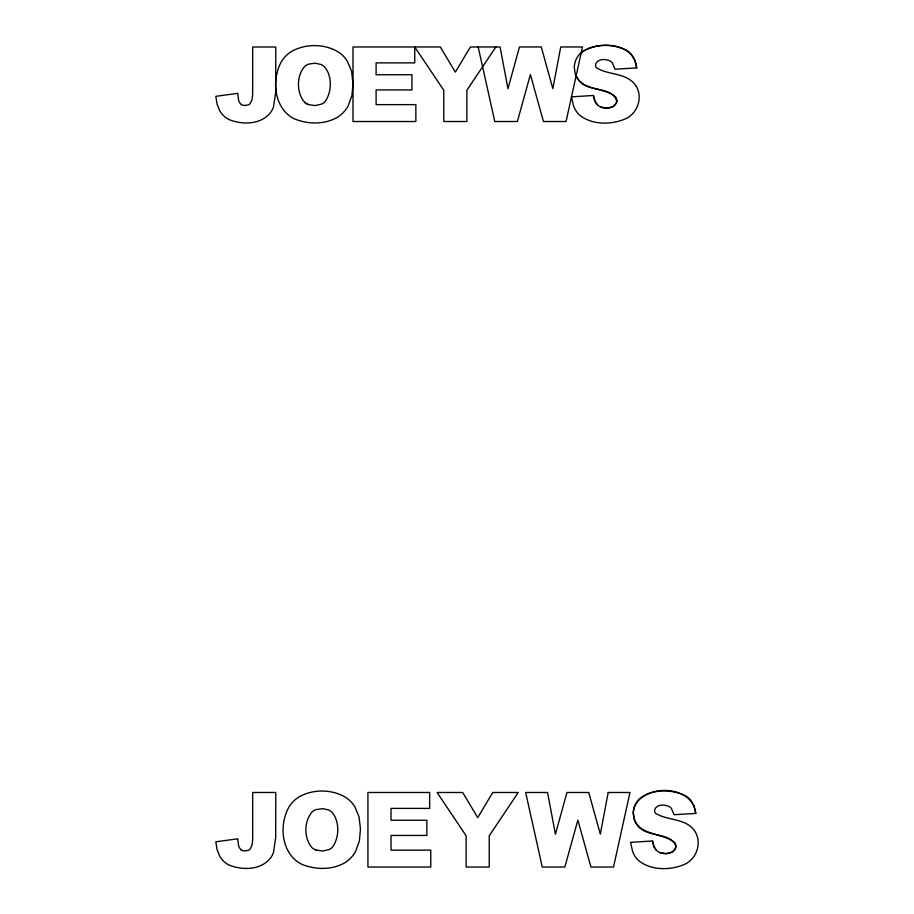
<?xml version="1.0" encoding="UTF-8"?>
<svg xmlns="http://www.w3.org/2000/svg" width="914" height="914" viewBox="0 0 914 914"><rect width="100%" height="100%" fill="white"/><g stroke="black" fill="none" stroke-linecap="round" stroke-linejoin="round"><path stroke-width="1.37" d="M633.345 813.026L633.402 811.598A18.851 18.851 0 0 1 634.179 807.439C644.039 782.978 693.12 784.852 695.737 813.437L674.029 814.705L671.367 808.342A8.032 8.032 0 0 0 670.396 807.382A8.637 8.637 0 0 0 668.877 806.376C664.832 804.628 659.028 804.137 655.795 807.69A5.13 5.13 0 0 0 654.641 810.947A3.793 3.793 0 0 0 655.452 813.22C667.037 820.806 684.62 817.916 693.966 829.946A17.64 17.64 0 0 1 695.211 831.74A21.285 21.285 0 0 1 698.159 842.011A24.118 24.118 0 0 1 694.24 856.007A24.301 24.301 0 0 1 686.494 863.422C671.71 870.688 650.848 871.065 637.949 860.051A27.534 27.534 0 0 1 632.614 851.482L630.546 842.365L652.47 840.994L653.933 846.672L656.298 850.191A11.117 11.117 0 0 0 659.691 852.522L666.146 853.642L672.053 852.122A7.952 7.952 0 0 0 673.138 851.345L674.966 849.175A6.421 6.421 0 0 0 675.812 845.976C669.813 830.689 644.473 838.824 636.43 823.583A17.412 17.412 0 0 1 634.259 819.15L633.345 813.026C633.573 835.842 661.953 832.071 674.818 842.594A6.307 6.307 0 0 1 675.823 845.976L675.766 846.73A6.307 6.307 0 0 1 675.138 848.843C672.258 854.236 664.764 854.567 659.691 852.522M616.71 101.214C612.163 84.842 585.2 93.605 577.362 78.078A17.412 17.412 0 0 1 575.203 73.634L574.289 67.51A19.685 19.685 0 0 1 577.225 57.308L577.625 56.657A19.308 19.308 0 0 1 581.178 52.612C598.236 40.262 634.213 42.158 636.681 67.922L614.973 69.19L612.3 62.826A8.032 8.032 0 0 0 611.329 61.866A8.637 8.637 0 0 0 609.809 60.872C605.776 59.113 599.972 58.622 596.739 62.186A5.13 5.13 0 0 0 595.585 65.431A3.793 3.793 0 0 0 596.396 67.705C607.97 75.291 625.564 72.4 634.91 84.431A17.64 17.64 0 0 1 636.144 86.224M495.845 46.968L466.86 90.292L466.86 121.516L443.781 121.516L443.781 90.292L414.739 46.968L414.739 62.883L376.1 62.883L376.1 74.731L411.94 74.731L411.94 89.938L376.1 89.938L376.1 104.63L415.859 104.63L415.859 121.516L353.01 121.516L353.01 46.968L440.331 46.968L455.343 72.115L470.402 46.968L500.072 46.968L507.956 88.704L519.483 46.968L541.282 46.968L552.833 88.647L560.728 46.968L582.492 46.968L566.052 121.516L543.464 121.516L530.394 74.582L517.37 121.516L494.782 121.516L478.193 46.968M581.784 52.098C594.98 43.232 614.071 43.529 627.758 51.013A19.034 19.034 0 0 1 631.848 54.943L634.762 60.107L636.681 67.922M616.756 100.46A6.421 6.421 0 0 1 615.91 103.67L614.082 105.83A7.952 7.952 0 0 1 612.997 106.618L607.09 108.138L600.624 107.018A11.117 11.117 0 0 1 597.242 104.676L594.877 101.168L593.403 95.479L571.49 96.85L573.558 105.978A27.534 27.534 0 0 0 578.893 114.536C591.804 125.549 612.643 125.172 627.438 117.917A24.301 24.301 0 0 0 635.173 110.491A24.118 24.118 0 0 0 639.149 96.507A21.285 21.285 0 0 0 636.201 86.202M245.215 105.487L248.197 104.939A5.678 5.678 0 0 0 250.128 103.59L251.978 99.912L252.652 94.576L252.687 47.002L275.765 47.002L275.697 92.074L273.503 106.915A19.891 19.891 0 0 1 270.647 112.353C261.027 124.921 242.084 125.081 228.626 119.38A22.244 22.244 0 0 1 219.783 110.868L217.121 104.287L215.818 96.336L237.834 93.331A53.241 53.241 0 0 0 237.88 95.09L238.703 100.654A8.112 8.112 0 0 0 241.433 104.539M308.681 104.642L315.33 105.567L321.705 104.059A12.739 12.739 0 0 0 324.836 101.888C331.976 92.36 332.399 76.216 324.619 66.893A13.459 13.459 0 0 0 320.734 64.391L315.113 63.192L308.646 64.117A13.276 13.276 0 0 0 304.705 66.436C296.353 75.702 296.342 93.045 304.682 102.334A13.196 13.196 0 0 0 307.949 104.356L308.681 104.642A13.253 13.253 0 0 1 304.682 102.334M316.13 850.1L322.791 851.025L329.166 849.517A12.739 12.739 0 0 0 332.296 847.347C339.437 837.818 339.859 821.675 332.079 812.352A13.459 13.459 0 0 0 328.183 809.85L322.562 808.662L316.095 809.587A13.276 13.276 0 0 0 312.165 811.895C303.814 821.172 303.791 838.504 312.131 847.792A13.253 13.253 0 0 0 316.13 850.1L315.41 849.814M600.624 107.018C605.708 109.052 613.203 108.732 616.082 103.328A6.307 6.307 0 0 0 615.739 97.101C604.531 86.91 583.155 91.491 575.911 75.485M597.242 104.676L594.877 101.168L593.403 95.479M656.298 850.191L653.933 846.672L652.47 840.994M695.737 813.437L693.817 805.622L690.915 800.458A19.034 19.034 0 0 0 686.814 796.528C672.933 788.988 653.339 788.611 640.234 798.116A19.308 19.308 0 0 0 636.67 802.161L636.27 802.812A19.685 19.685 0 0 0 633.299 813.026M241.387 850.089A6.741 6.741 0 0 0 245.203 850.843L248.197 850.397A5.678 5.678 0 0 0 250.128 849.049L251.978 845.37L252.652 840.035L252.687 792.472L275.765 792.472L275.697 837.532L273.503 852.385A19.891 19.891 0 0 1 270.647 857.812C261.027 870.379 242.084 870.551 228.626 864.838A22.244 22.244 0 0 1 219.783 856.327L217.121 849.746L215.818 841.794L237.834 838.789A53.241 53.241 0 0 0 237.88 840.549L238.703 846.113A8.112 8.112 0 0 0 241.433 849.997M245.203 105.384A6.741 6.741 0 0 1 241.387 104.63M353.01 83.722L351.913 95.616L348.051 106.184A31.442 31.442 0 0 1 337.929 116.969C324.984 124.761 307.995 124.487 294.308 118.809A29.865 29.865 0 0 1 286.002 112.81C273.275 99.375 272.829 77.142 281.489 61.501A31.659 31.659 0 0 1 291.52 51.458C305.779 43.404 324.961 43.586 338.866 52.338A30.516 30.516 0 0 1 341.653 54.52A30.973 30.973 0 0 1 347.354 61.227L351.593 71.349L353.01 83.722M360.47 829.181L359.362 841.074L355.5 851.642A31.442 31.442 0 0 1 345.378 862.428C332.445 870.219 315.456 869.957 301.757 864.267A29.865 29.865 0 0 1 293.451 858.269C280.724 844.833 280.278 822.6 288.95 806.959A31.659 31.659 0 0 1 298.981 796.917C313.228 788.862 332.422 789.045 346.326 797.796A30.516 30.516 0 0 1 349.102 799.979A30.973 30.973 0 0 1 354.803 806.685L359.053 816.808L360.47 829.181M608.198 792.484L600.304 834.162L588.753 792.484L566.954 792.484L555.426 834.219L547.543 792.484L525.664 792.484L542.253 867.032L564.841 867.032L577.865 820.098L590.935 867.032L613.523 867.032L629.963 792.484L608.198 792.484M492.76 792.484L477.714 817.63L462.69 792.484L437.109 792.484L466.14 835.807L466.14 867.032L489.23 867.032L489.23 835.807L518.215 792.484L492.76 792.484M429.649 792.484L367.919 792.484L367.919 867.032L430.768 867.032L430.768 850.146L391.009 850.146L391.009 835.453L426.849 835.453L426.849 820.246L391.009 820.246L391.009 808.399L429.649 808.399L429.649 792.484"/></g></svg>
